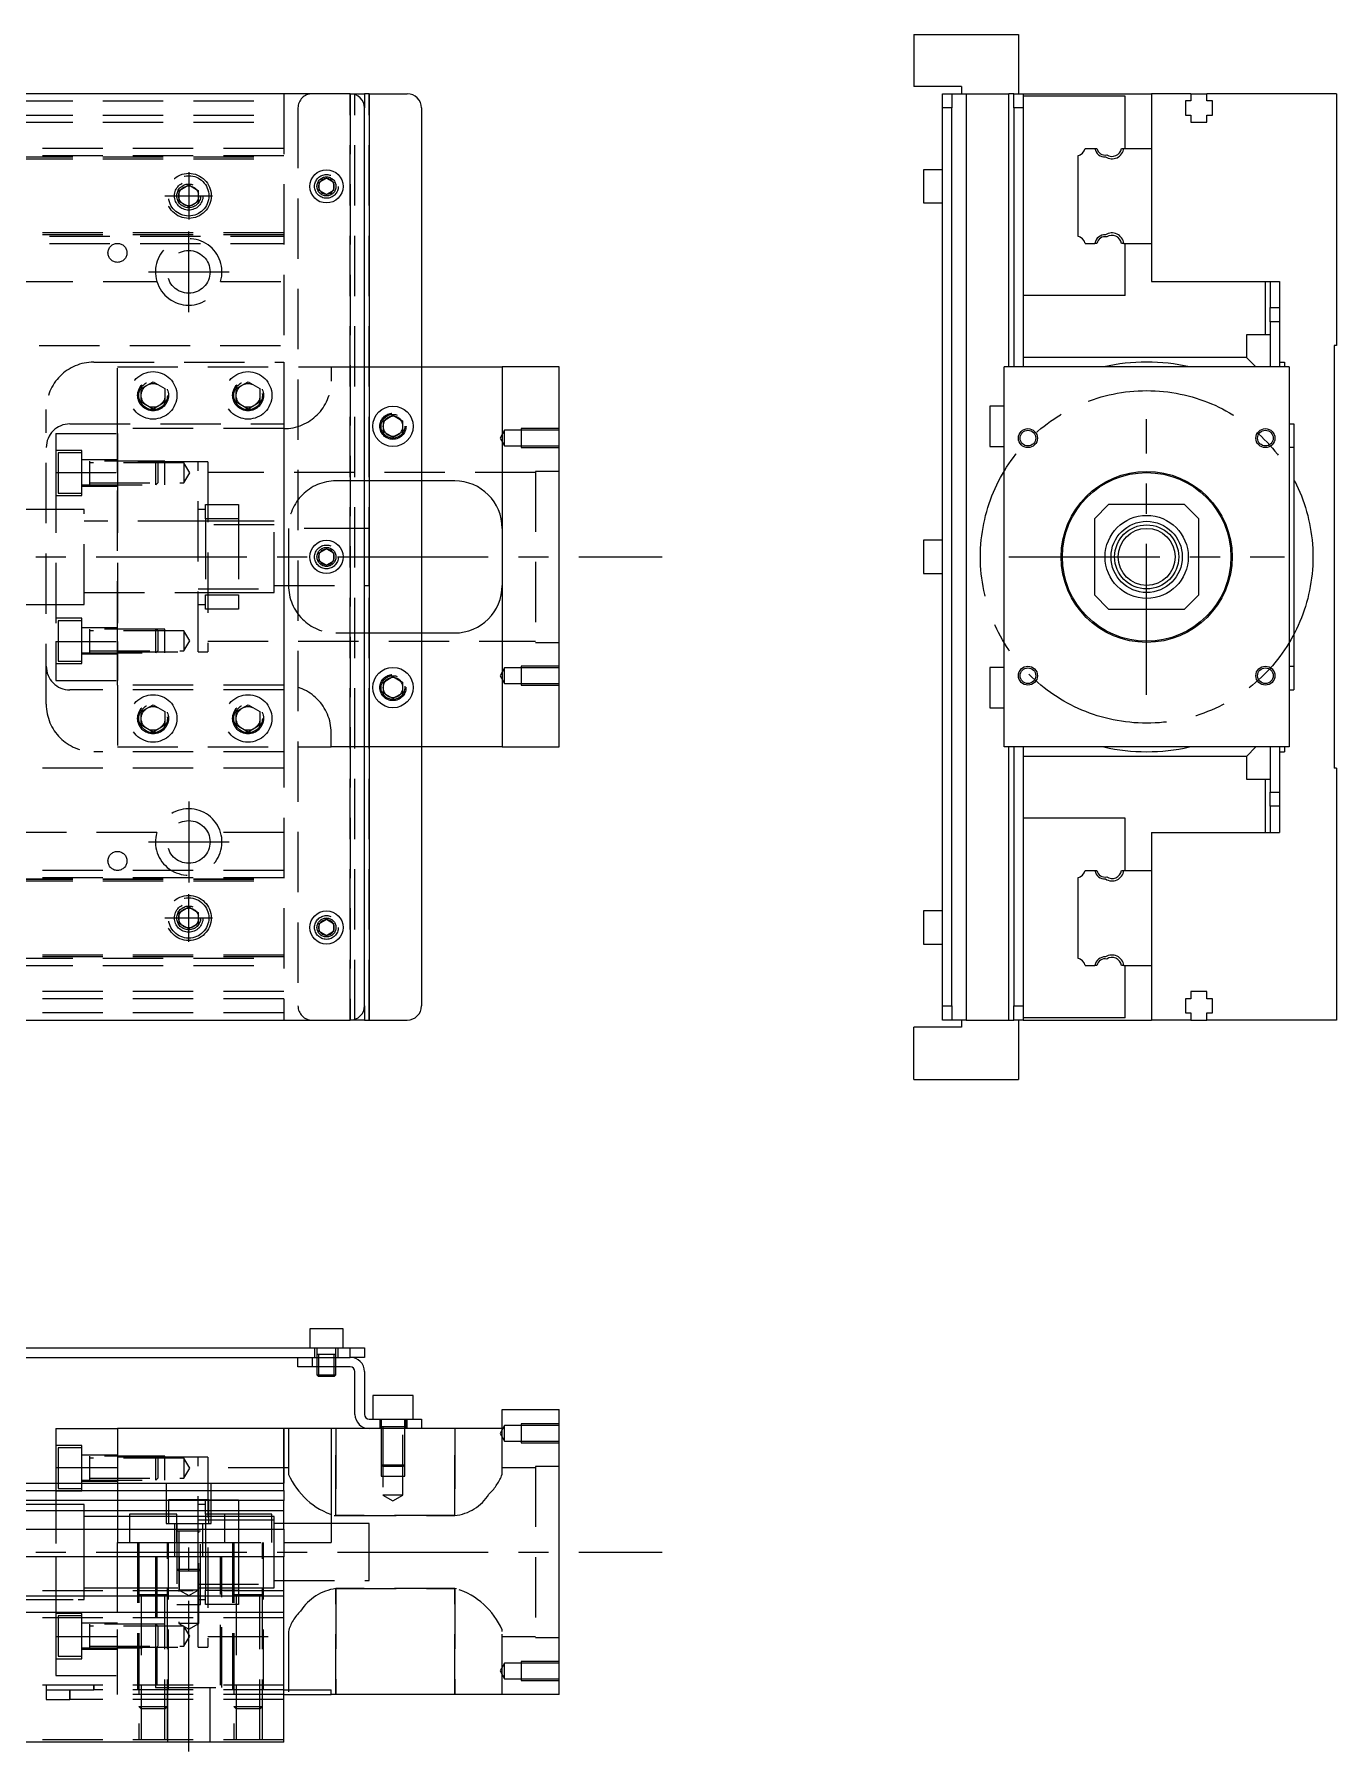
# Model space of a CAD drawing. Extents: x -29 to 639, y -289 to 112.
# Drawn here: x 364.5 to 638.7, y -251.5 to 110 of the extents above; entities that cross this region are included whole.
import ezdxf

# ---------------------------------------------------------------- set-up
doc = ezdxf.new("R2010")
doc.units = 0
doc.linetypes.add('CENTER', pattern=[50.8, 31.75, -6.35, 6.35, -6.35])
doc.linetypes.add('DASHED', pattern=[19.05, 12.7, -6.35])
doc.layers.get('0').update_dxf_attribs({"linetype": 'CONTINUOUS'})
doc.layers.add('CENTER', color=1, linetype='CENTER')

msp = doc.modelspace()

# ---------------------------------------------------------------- linework, layer by layer
at = {"color": 7, "linetype": 'CONTINUOUS'}
for p, q in [((549.68, 110), (549.68, 99)), ((549.68, 110), (571.68, 110)), ((571.68, 110), (571.68, 97.5)), ((559.68, 99), (549.68, 99)), ((559.68, 99), (559.68, 97.5)), ((431, 97.5), (3, 97.5)), ((431, 97.5), (434, 97.5)), ((434, 97.5), (434, 94.5)), ((435, 97.5), (434, 97.5)), ((434, -94.5), (434, 94.5)), ((435, 97.5), (435, -97.5)), ((435, 97.5), (443, 97.5)), ((446, 94.5), (446, -94.5)), ((555.68, 97.5), (557.68, 97.5)), ((555.68, 94.5), (555.68, 97.5)), ((557.68, 94.5), (555.68, 94.5)), ((555.68, -94.5), (555.68, 94.5)), ((557.68, 97.5), (557.68, 94.5)), ((557.68, 97.5), (560.68, 97.5)), ((557.68, -94.5), (557.68, 94.5)), ((560.68, 97.5), (560.68, -97.5)), ((560.68, 97.5), (569.68, 97.5)), ((569.68, 40), (569.68, 97.5)), ((570.68, 97.5), (569.68, 97.5)), ((570.68, 97.5), (572.68, 97.5)), ((570.68, 94.5), (570.68, 97.5)), ((572.68, 94.5), (570.68, 94.5)), ((570.68, 94.5), (570.68, 40)), ((572.68, 97.5), (572.68, 94.5)), ((572.68, 97.5), (599.68, 97.5)), ((594.18, 97), (572.68, 97)), ((572.68, 94.5), (572.68, 40)), ((594.18, 86), (594.18, 97)), ((599.68, 97.5), (599.68, 86)), ((607.98, 97.5), (599.68, 97.5)), ((607.98, 96), (606.83, 96)), ((606.83, 96), (606.83, 93)), ((607.98, 97.5), (611.38, 97.5)), ((607.98, 97.5), (607.98, 96)), ((611.38, 96), (611.38, 97.5)), ((638.68, 97.5), (611.38, 97.5)), ((612.53, 96), (611.38, 96)), ((612.53, 93), (612.53, 96)), ((638.68, 97.5), (638.68, 44.5)), ((606.83, 93), (607.98, 93)), ((607.98, 93), (607.98, 91.5)), ((607.98, 91.5), (611.38, 91.5)), ((611.38, 91.5), (611.38, 93)), ((611.38, 93), (612.53, 93)), ((584.18, 84.460392), (584.18, 67.539608)), ((585.719608, 86), (587.80154, 86)), ((587.80154, 86), (588.20668, 86)), ((593.357372, 86), (593.861934, 86)), ((593.861934, 86), (599.68, 86)), ((599.68, 86), (599.68, 66)), ((599.68, 86), (599.68, 66)), ((424.5, 78.866026), (426, 79.73205)), ((426, 79.73205), (427.5, 78.866026)), ((551.68, 81.5), (551.68, 78)), ((555.68, 81.5), (551.68, 81.5)), ((424.5, 77.133974), (424.5, 78.866026)), ((426, 76.26795), (424.5, 77.133974)), ((427.5, 77.133974), (426, 76.26795)), ((427.5, 78.866026), (427.5, 77.133974)), ((551.68, 78), (551.68, 74.5)), ((551.68, 74.5), (555.68, 74.5)), ((585.719608, 66), (587.80154, 66)), ((588.20668, 66), (587.80154, 66)), ((593.861934, 66), (593.357372, 66)), ((593.861934, 66), (599.68, 66)), ((594.18, 55), (594.18, 66)), ((599.68, 66), (599.68, 58)), ((599.68, 58), (626.68, 58)), ((623.68, 46.75), (623.68, 58)), ((624.68, 58), (624.68, 52.5)), ((626.68, 58), (626.68, 41)), ((594.18, 55), (572.68, 55)), ((624.68, 52.5), (626.68, 52.5)), ((624.68, 49.5), (624.68, 52.5)), ((626.68, 49.5), (624.68, 49.5)), ((624.68, 49.5), (624.68, 40)), ((619.68, 46.75), (619.68, 42.5)), ((624.68, 46.75), (619.68, 46.75)), ((638.68, 44.5), (638.18, 44.5)), ((638.18, 44.5), (638.18, -44.5)), ((446, 40), (463, 40)), ((475, 40), (463, 40)), ((463, 40), (463, -40)), ((475, -40), (475, 40)), ((568.68, -40), (568.68, 40)), ((628.68, 40), (568.68, 40)), ((619.68, 42), (572.68, 42)), ((619.68, 42.5), (619.68, 42)), ((621.68, 40), (619.68, 42)), ((626.68, 41), (627.68, 41)), ((626.68, 41), (626.68, 40)), ((627.68, 41), (627.68, 40)), ((628.68, 40), (628.68, -40)), ((438, 28.6547), (440, 29.809402)), ((440, 29.809402), (442, 28.6547)), ((565.68, 31.75), (565.68, 27.5)), ((568.68, 31.75), (565.68, 31.75)), ((438, 26.3453), (438, 28.6547)), ((440, 25.190598), (438, 26.3453)), ((442, 26.3453), (440, 25.190598)), ((442, 28.6547), (442, 26.3453)), ((565.68, 27.5), (565.68, 23.25)), ((628.68, 28), (629.68, 28)), ((629.68, 28), (629.68, -28)), ((565.68, 23.25), (568.68, 23.25)), ((629.68, 23), (628.68, 23)), ((453, 16), (446, 16)), ((590.68, 11), (587.68, 8)), ((606.68, 11), (590.68, 11)), ((609.68, 8), (606.68, 11)), ((587.68, 8), (587.68, -8)), ((609.68, -8), (609.68, 8)), ((424.5, 0.866026), (426, 1.73205)), ((424.5, -0.866026), (424.5, 0.866026)), ((426, 1.73205), (427.5, 0.866026)), ((427.5, 0.866026), (427.5, -0.866026)), ((551.68, 3.5), (551.68, 0)), ((555.68, 3.5), (551.68, 3.5)), ((551.68, 0), (551.68, -3.5)), ((426, -1.73205), (424.5, -0.866026)), ((427.5, -0.866026), (426, -1.73205)), ((551.68, -3.5), (555.68, -3.5)), ((587.68, -8), (590.68, -11)), ((606.68, -11), (609.68, -8)), ((590.68, -11), (606.68, -11)), ((446, -16), (453, -16)), ((438, -26.3453), (440, -25.190598)), ((440, -25.190598), (442, -26.3453)), ((565.68, -23.25), (565.68, -27.5)), ((568.68, -23.25), (565.68, -23.25)), ((628.68, -23), (629.68, -23)), ((438, -28.6547), (438, -26.3453)), ((440, -29.809402), (438, -28.6547)), ((442, -28.6547), (440, -29.809402)), ((442, -26.3453), (442, -28.6547)), ((565.68, -27.5), (565.68, -31.75)), ((628.68, -28), (629.68, -28)), ((565.68, -31.75), (568.68, -31.75)), ((463, -40), (446, -40)), ((463, -40), (475, -40)), ((628.68, -40), (568.68, -40)), ((569.68, -97.5), (569.68, -40)), ((570.68, -40), (570.68, -94.5)), ((572.68, -40), (572.68, -94.5)), ((619.68, -42), (572.68, -42)), ((619.68, -42), (621.68, -40)), ((619.68, -42), (619.68, -42.5)), ((619.68, -42.5), (619.68, -46.75)), ((624.68, -40), (624.68, -49.5)), ((626.68, -40), (626.68, -41)), ((626.68, -41), (626.68, -58)), ((626.68, -41), (627.68, -41)), ((627.68, -40), (627.68, -41)), ((619.68, -46.75), (624.68, -46.75)), ((623.68, -58), (623.68, -46.75)), ((638.68, -44.5), (638.18, -44.5)), ((638.68, -44.5), (638.68, -97.5)), ((624.68, -49.5), (626.68, -49.5)), ((624.68, -52.5), (624.68, -49.5)), ((626.68, -52.5), (624.68, -52.5)), ((624.68, -52.5), (624.68, -58)), ((594.18, -55), (572.68, -55)), ((594.18, -66), (594.18, -55)), ((599.68, -58), (599.68, -66)), ((599.68, -58), (626.68, -58)), ((584.18, -67.539608), (584.18, -84.460392)), ((585.719608, -66), (587.80154, -66)), ((587.80154, -66), (588.20668, -66)), ((593.357372, -66), (593.861934, -66)), ((593.861934, -66), (599.68, -66)), ((599.68, -66), (599.68, -86)), ((599.68, -66), (599.68, -86)), ((551.68, -74.5), (551.68, -78)), ((555.68, -74.5), (551.68, -74.5)), ((424.5, -77.133974), (426, -76.26795)), ((424.5, -78.866026), (424.5, -77.133974)), ((426, -79.73205), (424.5, -78.866026)), ((426, -76.26795), (427.5, -77.133974)), ((427.5, -78.866026), (426, -79.73205)), ((427.5, -77.133974), (427.5, -78.866026)), ((551.68, -78), (551.68, -81.5)), ((551.68, -81.5), (555.68, -81.5)), ((585.719608, -86), (587.80154, -86)), ((588.20668, -86), (587.80154, -86)), ((593.861934, -86), (593.357372, -86)), ((593.861934, -86), (599.68, -86)), ((594.18, -97), (594.18, -86)), ((599.68, -86), (599.68, -97.5)), ((607.98, -93), (606.83, -93)), ((606.83, -93), (606.83, -96)), ((611.38, -91.5), (607.98, -91.5)), ((607.98, -91.5), (607.98, -93)), ((611.38, -93), (611.38, -91.5)), ((612.53, -93), (611.38, -93)), ((612.53, -96), (612.53, -93)), ((3, -97.5), (431, -97.5)), ((434, -97.5), (431, -97.5)), ((434, -94.5), (434, -97.5)), ((434, -97.5), (435, -97.5)), ((435, -97.5), (443, -97.5)), ((555.68, -94.5), (557.68, -94.5)), ((555.68, -97.5), (555.68, -94.5)), ((557.68, -97.5), (555.68, -97.5)), ((557.68, -94.5), (557.68, -97.5)), ((560.68, -97.5), (557.68, -97.5)), ((559.68, -97.5), (559.68, -99)), ((560.68, -97.5), (569.68, -97.5)), ((569.68, -97.5), (570.68, -97.5)), ((570.68, -94.5), (572.68, -94.5)), ((570.68, -97.5), (570.68, -94.5)), ((572.68, -97.5), (570.68, -97.5)), ((571.68, -97.5), (571.68, -110)), ((572.68, -94.5), (572.68, -97.5)), ((594.18, -97), (572.68, -97)), ((572.68, -97.5), (599.68, -97.5)), ((607.98, -97.5), (599.68, -97.5)), ((606.83, -96), (607.98, -96)), ((607.98, -96), (607.98, -97.5)), ((607.98, -97.5), (611.38, -97.5)), ((611.38, -97.5), (611.38, -96)), ((611.38, -96), (612.53, -96)), ((638.68, -97.5), (611.38, -97.5)), ((549.68, -110), (549.68, -99)), ((559.68, -99), (549.68, -99)), ((549.68, -110), (571.68, -110)), ((429.5, -162.489994), (422.5, -162.489994)), ((422.5, -162.489994), (422.5, -166.489994)), ((429.5, -166.489994), (429.5, -162.489994)), ((292, -166.49), (431, -166.49)), ((292, -168.49), (423, -168.49)), ((420, -170.489994), (420, -168.489994)), ((423, -168.489994), (431, -168.489994)), ((423, -168.489994), (423, -170.489994)), ((423, -168.489994), (431, -168.489994)), ((431, -168.489994), (431, -166.489994)), ((431, -166.489994), (434, -166.489994)), ((434, -168.489994), (431, -168.489994)), ((434, -166.489994), (434, -168.489994)), ((423, -170.489994), (420, -170.489994)), ((431, -170.489994), (423, -170.489994)), ((424, -170.490014), (424, -172.139994)), ((424, -172.139994), (428, -172.139994)), ((424, -172.139994), (424.35, -172.489994)), ((424.35, -170.490014), (424.35, -172.489994)), ((427.65, -172.489994), (424.35, -172.489994)), ((427.65, -172.489994), (427.65, -170.490014)), ((427.65, -172.489994), (428, -172.139994)), ((428, -172.139994), (428, -170.490014)), ((432, -180.489994), (432, -171.489994)), ((434, -171.489994), (434, -180.489994)), ((444.25, -176.489994), (435.75, -176.489994)), ((435.75, -176.489994), (435.75, -181.489994)), ((444.25, -181.489994), (444.25, -176.489994)), ((463, -183.489994), (463, -179.489994)), ((463, -179.489994), (475, -179.489994)), ((475, -239.489994), (475, -179.489994)), ((369, -183.489994), (382, -183.489994)), ((369, -183.489994), (369, -191.706574)), ((382, -183.489994), (382, -194.989994)), ((417, -183.489994), (382, -183.489994)), ((417, -194.989994), (417, -183.489994)), ((427, -183.489994), (417, -183.489994)), ((427, -183.489994), (427, -207.489994)), ((435, -183.489994), (427, -183.489994)), ((435, -181.489994), (443, -181.489994)), ((443, -183.489994), (435, -183.489994)), ((443, -183.489994), (443, -181.489994)), ((443, -181.489994), (446, -181.489994)), ((446, -183.489994), (443, -183.489994)), ((446, -181.489994), (446, -183.489994)), ((463, -183.489994), (446, -183.489994)), ((291.5, -194.99), (417, -194.99)), ((369, -191.706574), (369, -194.989994)), ((369, -191.706574), (382, -191.706574)), ((417, -196.529602), (417, -194.989994)), ((291.5, -196.529608), (417, -196.529608)), ((417, -198.61154), (291.5, -198.61154)), ((417, -196.529602), (417, -198.611534)), ((417, -200.82666), (417, -198.611534)), ((417, -200.826666), (291.5, -200.826666)), ((417, -204.671928), (417, -200.82666)), ((291.5, -204.671934), (417, -204.671934)), ((417, -204.671928), (417, -210.489994)), ((417, -207.489994), (427, -207.489994)), ((417, -210.49), (17, -210.49)), ((417, -218.789994), (417, -210.489994)), ((417, -218.79), (17, -218.79)), ((417, -222.189994), (417, -218.789994)), ((417, -222.19), (17, -222.19)), ((417, -249.489994), (417, -222.189994)), ((417, -238.489994), (427, -238.489994)), ((427, -239.489994), (427, -238.489994)), ((417, -239.489994), (427, -239.489994)), ((475, -239.489994), (427, -239.489994)), ((417, -249.49), (17, -249.49))]:
    msp.add_line(p, q, dxfattribs=at)
at = {"color": 3, "linetype": 'DASHED'}
for p, q in [((17, 96), (417, 96)), ((417, 97.5), (417, -97.5)), ((420, 94.5), (420, -94.5)), ((431, -97.5), (431, 97.5)), ((431, 97.5), (431, -97.5)), ((432, -97.5), (432, 97.5)), ((435, -97.5), (435, 97.5)), ((17, 93), (417, 93)), ((17, 91.5), (417, 91.5)), ((17, 84.204452), (417, 84.204452)), ((17, 84.2), (417, 84.2)), ((17, 83.8), (417, 83.8)), ((417, 86), (291.5, 86)), ((417, 84.460392), (291.5, 84.460392)), ((394.5, 76), (394.518502, 76.303588)), ((395, 77.1547), (397, 78.309402)), ((395, 74.8453), (395, 77.1547)), ((397, 78.309402), (399, 77.1547)), ((399, 77.1547), (399, 74.8453)), ((424, 78), (424.030168, 78.346066)), ((397, 73.690598), (395, 74.8453)), ((399, 74.8453), (397, 73.690598)), ((417, 68.2), (17, 68.2)), ((417, 67.8), (17, 67.8)), ((417, 67.795548), (17, 67.795548)), ((291.5, 67.539608), (417, 67.539608)), ((291.5, 66), (417, 66)), ((283.708204, 58), (390.291796, 58)), ((403.708204, 58), (417, 58)), ((22.640312, 44.5), (417, 44.5)), ((377, 41), (417, 41)), ((382, 27), (382, 40)), ((382, 40), (427, 40)), ((417, 41), (417, 28)), ((427, 40), (427, 37)), ((427, 40), (434, 40)), ((434, 40), (446, 40)), ((387, 35.443376), (389.5, 36.886752)), ((389.5, 36.886752), (392, 35.443376)), ((407, 35.443376), (409.5, 36.886752)), ((409.5, 36.886752), (412, 35.443376)), ((386.5, 34), (386.520026, 34.346056)), ((387, 32.556624), (387, 35.443376)), ((389.5, 31.113248), (387, 32.556624)), ((392, 32.556624), (389.5, 31.113248)), ((392, 35.443376), (392, 32.556624)), ((407, 32.556624), (407, 35.443376)), ((409.5, 31.113248), (407, 32.556624)), ((412, 32.556624), (409.5, 31.113248)), ((412, 35.443376), (412, 32.556624)), ((412.477798, 34.364306), (412.5, 34)), ((367, -31), (367, 31)), ((369, 26), (382, 26)), ((369, 26), (369, 17.78342)), ((372, 28), (417, 28)), ((382, 17.78342), (382, 27)), ((417, 27), (382, 27)), ((382, 26), (382, 17.78342)), ((417, 28), (417, -28)), ((437.5, 27.5), (437.512884, 27.753488)), ((463.5, 26.65), (462.547372, 25)), ((463.5, 23.35), (463.5, 26.65)), ((467, 26.65), (463.5, 26.65)), ((467, 26.999994), (467, 23.000006)), ((475, 26.999994), (467, 26.999994)), ((475, 26.65), (467, 26.65)), ((374.5, 22.42767), (369, 22.42767)), ((369.5, 21.92767), (369.5, 13.42767)), ((374.5, 21.92767), (369.5, 21.92767)), ((374.5, 12.92767), (374.5, 22.42767)), ((462.547372, 25), (463.5, 23.35)), ((463.5, 23.35), (467, 23.35)), ((467, 23.35), (475, 23.35)), ((467, 23.000006), (475, 23.000006)), ((382, 20.42767), (374.5, 20.42767)), ((392, 20.177664), (374.5, 20.177664)), ((376.1, 20.177664), (376.1, 15.177674)), ((396, 19.77767), (376.1, 19.77767)), ((399, 20), (382, 20)), ((399, 20), (382, 20)), ((390.1, 15.17767), (390.1, 20.17767)), ((390.5, 19.77767), (390.1, 20.17767)), ((390.5, 19.77767), (390.5, 15.57767)), ((392, 15.177674), (392, 20.177664)), ((396, 19.77767), (396, 15.57767)), ((397.212436, 17.67767), (396, 19.77767)), ((399, -20), (399, 20)), ((401, 20), (399, 20)), ((401, 20), (401, -20)), ((369, 17.78342), (382, 17.78342)), ((369, 17.78342), (369, -17.78342)), ((374.5, 15.177674), (392, 15.177674)), ((374.5, 14.92767), (382, 14.92767)), ((376.1, 15.57767), (396, 15.57767)), ((382, 17.78342), (382, -17.78342)), ((382, -17.78342), (382, 17.78342)), ((390.1, 15.17767), (390.5, 15.57767)), ((396, 15.57767), (397.212436, 17.67767)), ((470, 17.75), (401, 17.75)), ((434, 16), (428, 16)), ((446, 16), (434, 16)), ((470, 18), (470, -18)), ((475, 18), (470, 18)), ((369, 12.92767), (374.5, 12.92767)), ((369.5, 13.42767), (374.5, 13.42767)), ((400.5, 11), (407.5, 11)), ((400.5, 8), (400.5, 11)), ((407.5, 11), (407.5, 8)), ((375, 10), (360, 10)), ((375, 10), (369, 10)), ((375, -10), (375, 10)), ((375, -10), (375, 10)), ((399.005, 7.5), (375, 7.5)), ((398.995, 7.5), (375, 7.5)), ((407.5, 7.5), (398.995, 7.5)), ((399.005, 7.5), (398.995, 7.5)), ((400.5, 10), (399, 10)), ((407.5, 7.5), (399.005, 7.5)), ((407.5, 8), (400.5, 8)), ((400.5, 8), (400.5, -8)), ((407.5, 8), (407.5, -8)), ((415, 7.5), (407.5, 7.5)), ((415, -7.5), (415, 7.5)), ((415, 6.75), (399, 6.75)), ((434, 6), (415, 6)), ((418, 6), (418, -6)), ((435, 6), (434, 6)), ((435, -6), (435, 6)), ((427.973226, 0.326156), (428, 0)), ((399, -6.75), (415, -6.75)), ((415, -6), (434, -6)), ((434, -6), (435, -6)), ((360, -10), (375, -10)), ((369, -10), (375, -10)), ((375, -7.5), (399.005, -7.5)), ((375, -7.5), (398.995, -7.5)), ((398.995, -7.5), (407.5, -7.5)), ((398.995, -7.5), (399.005, -7.5)), ((399, -10), (400.5, -10)), ((399.005, -7.5), (407.5, -7.5)), ((400.5, -8), (407.5, -8)), ((400.5, -11), (400.5, -8)), ((407.5, -7.5), (415, -7.5)), ((407.5, -8), (407.5, -11)), ((374.5, -12.92767), (369, -12.92767)), ((369.5, -13.42767), (369.5, -21.92767)), ((374.5, -13.42767), (369.5, -13.42767)), ((374.5, -22.42767), (374.5, -12.92767)), ((407.5, -11), (400.5, -11)), ((369, -17.78342), (382, -17.78342)), ((369, -17.78342), (369, -26)), ((382, -14.92767), (374.5, -14.92767)), ((392, -15.177674), (374.5, -15.177674)), ((376.1, -15.177674), (376.1, -20.177664)), ((396, -15.57767), (376.1, -15.57767)), ((382, -17.78342), (382, -26)), ((382, -27), (382, -17.78342)), ((390.1, -20.17767), (390.1, -15.17767)), ((390.5, -15.57767), (390.1, -15.17767)), ((390.5, -15.57767), (390.5, -19.77767)), ((392, -20.177664), (392, -15.177674)), ((396, -15.57767), (396, -19.77767)), ((397.212436, -17.67767), (396, -15.57767)), ((396, -19.77767), (397.212436, -17.67767)), ((401, -17.75), (470, -17.75)), ((428, -16), (434, -16)), ((434, -16), (446, -16)), ((470, -18), (475, -18)), ((374.5, -20.177664), (392, -20.177664)), ((374.5, -20.42767), (382, -20.42767)), ((376.1, -19.77767), (396, -19.77767)), ((382, -20), (399, -20)), ((382, -20), (399, -20)), ((390.1, -20.17767), (390.5, -19.77767)), ((399, -20), (401, -20)), ((369, -22.42767), (374.5, -22.42767)), ((369.5, -21.92767), (374.5, -21.92767)), ((463.5, -23.35), (462.547372, -25)), ((462.547372, -25), (463.5, -26.65)), ((463.5, -26.65), (463.5, -23.35)), ((467, -23.35), (463.5, -23.35)), ((467, -23.000006), (467, -26.999994)), ((475, -23.000006), (467, -23.000006)), ((475, -23.35), (467, -23.35)), ((369, -26), (382, -26)), ((417, -28), (372, -28)), ((417, -27), (382, -27)), ((382, -27), (382, -40)), ((417, -28), (417, -41)), ((442.483582, -27.213962), (442.5, -27.5)), ((463.5, -26.65), (467, -26.65)), ((467, -26.65), (475, -26.65)), ((467, -26.999994), (475, -26.999994)), ((387, -32.556624), (389.5, -31.113248)), ((389.5, -31.113248), (392, -32.556624)), ((407, -32.556624), (409.5, -31.113248)), ((409.5, -31.113248), (412, -32.556624)), ((387, -35.443376), (387, -32.556624)), ((389.5, -36.886752), (387, -35.443376)), ((392, -35.443376), (389.5, -36.886752)), ((392, -32.556624), (392, -35.443376)), ((392.477798, -33.635694), (392.5, -34)), ((406.5, -34), (406.520026, -33.653944)), ((407, -35.443376), (407, -32.556624)), ((409.5, -36.886752), (407, -35.443376)), ((412, -35.443376), (409.5, -36.886752)), ((412, -32.556624), (412, -35.443376)), ((427, -40), (427, -37)), ((417, -41), (377, -41)), ((382, -40), (427, -40)), ((434, -40), (427, -40)), ((446, -40), (434, -40)), ((417, -44.5), (22.640312, -44.5)), ((390.291796, -58), (283.708204, -58)), ((417, -58), (403.708204, -58)), ((17, -67.795548), (417, -67.795548)), ((17, -67.8), (417, -67.8)), ((17, -68.2), (417, -68.2)), ((417, -66), (291.5, -66)), ((417, -67.539608), (291.5, -67.539608)), ((394.5, -76), (394.518502, -75.696412)), ((395, -74.8453), (397, -73.690598)), ((395, -77.1547), (395, -74.8453)), ((397, -73.690598), (399, -74.8453)), ((399, -74.8453), (399, -77.1547)), ((397, -78.309402), (395, -77.1547)), ((399, -77.1547), (397, -78.309402)), ((427.973226, -77.673844), (428, -78)), ((417, -83.8), (17, -83.8)), ((417, -84.2), (17, -84.2)), ((417, -84.204452), (17, -84.204452)), ((17, -84.460392), (417, -84.460392)), ((17, -86), (417, -86)), ((417, -91.5), (17, -91.5)), ((417, -93), (17, -93)), ((417, -96), (17, -96)), ((423.5, -166.489994), (423.5, -168.489994)), ((428.000006, -167.889994), (423.999994, -167.889994)), ((424, -166.489994), (424, -170.489994)), ((424.000006, -166.489994), (424.000006, -170.489994)), ((424.35, -167.889994), (424.35, -170.489994)), ((427.65, -170.489994), (427.65, -167.889994)), ((427.999994, -170.489994), (427.999994, -166.489994)), ((428, -170.489994), (428, -166.489994)), ((428.5, -168.489994), (428.5, -166.489994)), ((417, -183.489994), (417, -194.989994)), ((418, -183.489994), (418, -192.78483)), ((428, -201.80478), (428, -183.489994)), ((428, -183.489994), (428, -201.80478)), ((437.25, -181.489994), (437.25, -183.489994)), ((442.500006, -183.089994), (437.499994, -183.089994)), ((437.500006, -181.489994), (437.500006, -193.489994)), ((437.9, -183.089994), (437.9, -197.489994)), ((442.1, -197.489994), (442.1, -183.089994)), ((442.499994, -193.489994), (442.499994, -181.489994)), ((442.75, -183.489994), (442.75, -181.489994)), ((453, -183.489994), (453, -201.80478)), ((453, -201.80478), (453, -183.489994)), ((463.5, -182.839994), (462.547372, -184.489994)), ((463, -192.78483), (463, -183.489994)), ((463.5, -186.139994), (463.5, -182.839994)), ((467, -182.839994), (463.5, -182.839994)), ((467, -182.49), (467, -186.489988)), ((475, -182.49), (467, -182.49)), ((475, -182.839994), (467, -182.839994)), ((374.5, -187.062324), (369, -187.062324)), ((369.5, -187.562324), (369.5, -191.812324)), ((374.5, -187.562324), (369.5, -187.562324)), ((374.5, -196.562324), (374.5, -187.062324)), ((462.547372, -184.489994), (463.5, -186.139994)), ((463.5, -186.139994), (467, -186.139994)), ((467, -186.139994), (475, -186.139994)), ((467, -186.489988), (475, -186.489988)), ((382, -189.062324), (374.5, -189.062324)), ((392, -189.31233), (374.5, -189.31233)), ((376.1, -189.31232), (376.1, -194.31233)), ((396, -189.712324), (376.1, -189.712324)), ((390.27767, -189.489994), (382, -189.489994)), ((390.1, -191.812324), (390.1, -189.312324)), ((390.5, -189.712324), (390.1, -189.312324)), ((392, -189.489994), (390.27767, -189.489994)), ((390.5, -189.712324), (390.50002, -193.912324)), ((392, -194.31232), (392, -189.31233)), ((399, -189.489994), (392, -189.489994)), ((396, -189.712324), (396, -193.912324)), ((397.212436, -191.812324), (396, -189.712324)), ((399, -229.489994), (399, -189.489994)), ((401, -189.489994), (399, -189.489994)), ((401, -189.489994), (401, -229.489994)), ((437.5, -191.089994), (442.5, -191.089994)), ((437.5, -191.089994), (437.9, -191.489994)), ((442.1, -191.489994), (437.9, -191.489994)), ((442.1, -191.489994), (442.5, -191.089994)), ((470, -191.489994), (470, -227.489994)), ((475, -191.489994), (470, -191.489994)), ((369, -194.989994), (369, -210.489994)), ((369.5, -191.812324), (369.5, -194.989994)), ((369.5, -194.989994), (369.5, -196.062324)), ((374.5, -194.31232), (392, -194.31232)), ((374.5, -194.562324), (382, -194.562324)), ((376.1, -193.912324), (396, -193.912324)), ((382, -194.989994), (382, -207.489994)), ((390.1, -194.312324), (390.1, -191.812324)), ((390.1, -194.312324), (390.5, -193.912324)), ((392.25, -194.99), (392.25, -203.49)), ((396, -193.912324), (397.212436, -191.812324)), ((418, -191.739994), (401, -191.739994)), ((401.75, -203.49), (401.75, -194.99)), ((418, -192.78483), (418.03624, -193.11495)), ((437.500006, -193.489994), (442.499994, -193.489994)), ((462.880924, -193.420342), (462.97186, -193.073348)), ((462.97186, -193.073348), (463, -192.78483)), ((470, -191.739994), (463, -191.739994)), ((369, -196.562324), (374.5, -196.562324)), ((369.5, -196.062324), (374.5, -196.062324)), ((401.25, -198.49), (392.75, -198.49)), ((392.75, -198.49), (392.75, -203.49)), ((400.5, -201.489994), (400.5, -198.489994)), ((401.25, -198.489994), (407.5, -198.489994)), ((401.25, -203.49), (401.25, -198.49)), ((407.5, -198.489994), (407.5, -201.489994)), ((440, -197.489994), (437.9, -197.489994)), ((437.9, -197.489994), (440, -198.70243)), ((442.1, -197.489994), (440, -197.489994)), ((440, -198.70243), (442.1, -197.489994)), ((375, -199.489994), (360, -199.489994)), ((375, -209.489994), (375, -199.489994)), ((382, -201.989994), (375, -201.989994)), ((384.5, -201.989994), (382, -201.989994)), ((392.75, -201.489994), (384.5, -201.489994)), ((384.5, -201.489994), (384.5, -207.489994)), ((392.75, -201.989994), (384.5, -201.989994)), ((394.5, -201.489994), (392.75, -201.489994)), ((394.5, -201.989994), (392.75, -201.989994)), ((394.5, -207.489994), (394.5, -201.489994)), ((399, -201.989994), (394.5, -201.989994)), ((400.5, -199.489994), (399, -199.489994)), ((400.5, -201.989994), (399, -201.989994)), ((401.25, -201.489994), (400.5, -201.489994)), ((400.5, -201.489994), (400.5, -203.489994)), ((401.25, -201.989994), (400.5, -201.989994)), ((404.5, -201.489994), (401.25, -201.489994)), ((404.5, -201.989994), (401.25, -201.989994)), ((414.5, -201.489994), (404.5, -201.489994)), ((404.5, -201.489994), (404.5, -207.489994)), ((407.5, -201.989994), (404.5, -201.989994)), ((407.5, -201.489994), (407.5, -207.489994)), ((414.5, -201.989994), (407.5, -201.989994)), ((414.5, -207.489994), (414.5, -201.489994)), ((415, -201.989994), (414.5, -201.989994)), ((415, -207.489994), (415, -201.989994)), ((427.616488, -201.789416), (428, -201.80478)), ((453, -201.80478), (428, -201.80478)), ((428, -201.80478), (453, -201.80478)), ((392.25, -203.49), (401.75, -203.49)), ((394, -203.49), (394, -210.49)), ((399.500006, -205.09), (394.499994, -205.09)), ((394.500006, -203.49), (394.500006, -220.49)), ((394.9, -205.09), (394.9, -224.49)), ((400.5, -202.739994), (399, -202.739994)), ((399.1, -224.49), (399.1, -205.09)), ((399.499994, -220.49), (399.499994, -203.49)), ((400, -210.49), (400, -203.49)), ((401.25, -202.739994), (400.5, -202.739994)), ((400.5, -203.489994), (400.5, -207.489994)), ((404.5, -202.739994), (401.25, -202.739994)), ((407.5, -202.739994), (404.5, -202.739994)), ((414.5, -202.739994), (407.5, -202.739994)), ((415, -202.739994), (414.5, -202.739994)), ((417, -203.489994), (415, -203.489994)), ((427, -203.489994), (417, -203.489994)), ((435, -203.489994), (427, -203.489994)), ((435, -209.489994), (435, -203.489994)), ((375, -210.489994), (375, -209.489994)), ((382, -210.489994), (382, -207.489994)), ((382, -207.489994), (394.5, -207.489994)), ((386.25, -207.489994), (386.25, -238.489994)), ((386.500006, -207.489994), (386.500006, -248.989994)), ((392.499994, -248.989994), (392.499994, -207.489994)), ((392.75, -238.489994), (392.75, -207.489994)), ((394.5, -207.489994), (394.9, -207.489994)), ((394.9, -207.489994), (399.1, -207.489994)), ((399.1, -207.489994), (399.5, -207.489994)), ((399.5, -207.489994), (417, -207.489994)), ((400.5, -207.489994), (400.5, -217.489994)), ((406.25, -207.489994), (406.25, -238.489994)), ((406.500006, -207.489994), (406.500006, -248.989994)), ((407.5, -207.489994), (407.5, -217.489994)), ((412.499994, -248.989994), (412.499994, -207.489994)), ((412.75, -238.489994), (412.75, -207.489994)), ((415, -209.489994), (415, -207.489994)), ((415, -216.989994), (415, -209.489994)), ((435, -215.489994), (435, -209.489994)), ((369, -210.489994), (369, -218.789994)), ((375, -218.789994), (375, -210.489994)), ((382, -218.789994), (382, -210.489994)), ((390, -210.49), (390, -237.99)), ((390.291796, -210.49), (390.291796, -237.49)), ((394.5, -213.09), (399.5, -213.09)), ((394.5, -213.09), (394.9, -213.49)), ((395, -210.489994), (395, -217.489994)), ((399, -217.489994), (399, -210.489994)), ((399.1, -213.49), (399.5, -213.09)), ((403.708204, -237.49), (403.708204, -210.49)), ((404, -237.99), (404, -210.49)), ((399.1, -213.49), (394.9, -213.49)), ((399, -216.239994), (415, -216.239994)), ((415, -215.489994), (435, -215.489994)), ((417, -217.64), (17, -217.64)), ((360, -219.489994), (373.708204, -219.489994)), ((369, -218.789994), (369, -227.273414)), ((373.708204, -219.489994), (375, -219.489994)), ((375, -216.989994), (382, -216.989994)), ((375, -219.489994), (375, -218.789994)), ((382, -216.989994), (399.005, -216.989994)), ((382, -222.189994), (382, -218.789994)), ((392.500006, -218.489994), (386.499994, -218.489994)), ((387, -218.489994), (387, -248.989994)), ((392, -248.989994), (392, -218.489994)), ((394.500006, -220.49), (399.499994, -220.49)), ((399, -217.489994), (395, -217.489994)), ((395, -217.489994), (397, -218.644694)), ((397, -218.644694), (399, -217.489994)), ((398.995, -216.989994), (407.5, -216.989994)), ((399, -219.489994), (400.5, -219.489994)), ((399.005, -216.989994), (407.5, -216.989994)), ((400.5, -217.489994), (407.5, -217.489994)), ((400.5, -220.489994), (400.5, -217.489994)), ((407.5, -220.489994), (400.5, -220.489994)), ((412.500006, -218.489994), (406.499994, -218.489994)), ((407, -218.489994), (407, -248.989994)), ((407.5, -216.989994), (415, -216.989994)), ((407.5, -217.489994), (407.5, -220.489994)), ((412, -248.989994), (412, -218.489994)), ((428, -217.175208), (453, -217.175208)), ((453, -217.175208), (428, -217.175208)), ((428, -239.489994), (428, -217.175208)), ((428, -217.175208), (428, -239.489994)), ((453, -217.175208), (453, -239.489994)), ((453, -239.489994), (453, -217.175208)), ((453.38497, -217.19062), (453, -217.175208)), ((417, -223.34), (17, -223.34)), ((374.5, -222.417664), (369, -222.417664)), ((369.5, -222.917664), (369.5, -227.167664)), ((373.708204, -222.917664), (369.5, -222.917664)), ((374.5, -222.917664), (373.708204, -222.917664)), ((374.5, -231.917664), (374.5, -222.417664)), ((382, -238.489994), (382, -222.189994)), ((369, -227.273414), (373.708204, -227.273414)), ((369, -227.273414), (369, -235.489994)), ((369.5, -227.167664), (369.5, -231.417664)), ((373.708204, -227.273414), (382, -227.273414)), ((382, -224.417664), (374.5, -224.417664)), ((392, -224.667668), (374.5, -224.667668)), ((376.1, -224.667658), (376.1, -229.667668)), ((396, -225.067664), (376.1, -225.067664)), ((390.1, -227.167664), (390.1, -224.667664)), ((390.5, -225.067664), (390.1, -224.667664)), ((390.1, -229.667664), (390.1, -227.167664)), ((390.5, -225.067664), (390.5, -227.167664)), ((390.5, -227.167664), (390.5, -229.267664)), ((399.1, -224.49), (394.9, -224.49)), ((394.9, -224.49), (397, -225.702436)), ((396, -225.067664), (396, -229.267664)), ((397.212436, -227.167664), (396, -225.067664)), ((396, -229.267664), (397.212436, -227.167664)), ((397, -225.702436), (399.1, -224.49)), ((401, -227.239994), (418, -227.239994)), ((418, -226.195158), (418, -239.489994)), ((463, -226.195158), (462.964138, -225.866586)), ((463, -239.489994), (463, -226.195158)), ((463, -227.239994), (470, -227.239994)), ((470, -227.489994), (475, -227.489994)), ((374.5, -229.667658), (392, -229.667658)), ((374.5, -229.917664), (382, -229.917664)), ((376.1, -229.267664), (396, -229.267664)), ((382, -229.489994), (399, -229.489994)), ((390.1, -229.667664), (390.5, -229.267664)), ((399, -229.489994), (401, -229.489994)), ((369, -231.917664), (374.5, -231.917664)), ((369.5, -231.417664), (374.5, -231.417664)), ((463.5, -232.839994), (462.547372, -234.489994)), ((462.547372, -234.489994), (463.5, -236.139994)), ((463.5, -236.139994), (463.5, -232.839994)), ((467, -232.839994), (463.5, -232.839994)), ((467, -232.49), (467, -236.489988)), ((475, -232.49), (467, -232.49)), ((475, -232.839994), (467, -232.839994)), ((417, -237.49), (17, -237.49)), ((367, -237.489994), (367, -238.489994)), ((367, -238.489994), (377, -238.489994)), ((367, -238.489994), (367, -240.489994)), ((369, -235.489994), (382, -235.489994)), ((372, -240.489994), (372, -238.489994)), ((372, -238.489994), (372, -240.489994)), ((377, -238.489994), (377, -237.489994)), ((377, -237.489994), (377, -238.489994)), ((417, -238.489994), (377, -238.489994)), ((382, -239.489994), (382, -238.489994)), ((390, -237.99), (404, -237.99)), ((392.5, -237.99), (392.5, -249.49)), ((401.5, -249.49), (401.5, -237.99)), ((463.5, -236.139994), (467, -236.139994)), ((467, -236.139994), (475, -236.139994)), ((467, -236.489988), (475, -236.489988)), ((367, -240.489994), (372, -240.489994)), ((417, -240.489994), (372, -240.489994)), ((417, -239.489994), (382, -239.489994)), ((386.5, -241.989994), (392.5, -241.989994)), ((386.5, -241.989994), (387, -242.489994)), ((392, -242.489994), (392.5, -241.989994)), ((406.5, -241.989994), (412.5, -241.989994)), ((406.5, -241.989994), (407, -242.489994)), ((412, -242.489994), (412.5, -241.989994)), ((392, -242.489994), (387, -242.489994)), ((412, -242.489994), (407, -242.489994)), ((417, -248.99), (17, -248.99))]:
    msp.add_line(p, q, dxfattribs=at)
for centre, radius in [((397, 76), 4.75), ((397, 76), 4.25), ((426, 78), 2.5), ((426, 78), 2), ((397, 76), 3), ((397, 76), 2.5), ((397, 76), 2.1), ((382, 64), 2), ((397, 60), 4.5), ((389.5, 34), 5), ((389.5, 34), 3.25), ((389.5, 34), 3), ((389.5, 34), 2.5), ((409.5, 34), 5), ((409.5, 34), 3.25), ((409.5, 34), 3), ((409.5, 34), 2.5), ((440, 27.5), 2.75), ((440, 27.5), 2.5), ((426, 0), 2.5), ((426, 0), 2), ((440, -27.5), 2.75), ((440, -27.5), 2.5), ((389.5, -34), 5), ((389.5, -34), 3.25), ((389.5, -34), 3), ((389.5, -34), 2.5), ((409.5, -34), 5), ((409.5, -34), 3.25), ((409.5, -34), 3), ((409.5, -34), 2.5), ((397, -60), 4.5), ((382, -64), 2), ((397, -76), 4.75), ((397, -76), 4.25), ((397, -76), 3), ((397, -76), 2.5), ((397, -76), 2.1), ((426, -78), 2.5), ((426, -78), 2)]:
    msp.add_circle(centre, radius, dxfattribs=at)
at = {"color": 7, "linetype": 'CONTINUOUS'}
for centre, radius in [((426, 78), 3.5), ((440, 27.5), 4.25), ((573.68, 25), 1.65), ((623.68, 25), 1.65), ((598.68, 0), 18), ((598.68, 0), 17.75), ((598.68, 0), 8.75), ((598.68, 0), 7.5), ((598.68, 0), 6.75), ((598.68, 0), 6), ((426, 0), 3.5), ((440, -27.5), 4.25), ((573.68, -25), 1.65), ((623.68, -25), 1.65), ((426, -78), 3.5)]:
    msp.add_circle(centre, radius, dxfattribs=at)
at = {"color": 3, "linetype": 'CONTINUOUS'}
for centre in [(573.68, 25), (623.68, 25), (573.68, -25), (623.68, -25)]:
    msp.add_circle(centre, 2, dxfattribs=at)
at = {"color": 3, "linetype": 'DASHED'}
for centre, radius, start, end in [((423, 94.5), 3, 90, 180), ((397, 60), 7, 343.39845, 196.60155), ((397, 60), 7, 196.60155, 343.39845), ((377, 31), 10, 90, 180), ((417, 37), 10, 270, 0), ((372, 23), 5, 90, 180), ((428, 6), 10, 90, 180), ((428, -6), 10, 180, 270), ((372, -23), 5, 180, 270), ((417, -37), 10, 0, 90), ((377, -31), 10, 180, 270), ((397, -60), 7, 16.60155, 163.39845), ((397, -60), 7, 163.39845, 16.60155), ((423, -94.5), 3, 180, 270), ((432.406354, -186.871856), 15.667687, 203.48252767, 252.19873987), ((451.182846, -188.290738), 12.773326, 315.03444464, 336.32256147), ((451.890481, -191.966869), 9.900279, 276.43462492, 327.2861536), ((429.36, -227.522815), 10.436597, 97.48754277, 147.41246533), ((448.587251, -232.113982), 15.675613, 23.48708594, 72.17789553), ((426.512775, -228.37008), 8.786217, 132.59251616, 165.66813465)]:
    msp.add_arc(centre, radius, start, end, dxfattribs=at)
at = {"color": 7, "linetype": 'CONTINUOUS'}
for centre, radius, start, end in [((431, 94.5), 3, 0, 90), ((443, 94.5), 3, 0, 90), ((583.68, 86.5), 2.1, 283.774147, 346.225853), ((589.88, 86.3), 2.1, 188.213211, 273.73141), ((589.88, 86.3), 1.7, 190.164249, 282.916417), ((591.38, 86.3), 2.5, 236.952555, 353.107897), ((591.38, 86.3), 2, 235.944202, 351.373073), ((426, 78), 1.65, 95.380023, 144.619977), ((426, 78), 1.65, 84.619977, 95.380023), ((426, 78), 1.65, 35.380023, 84.619977), ((426, 78), 1.65, 155.380023, 180), ((426, 78), 1.65, 180, 204.619977), ((426, 78), 1.65, 144.619977, 155.380023), ((426, 78), 1.65, 204.619977, 215.380023), ((426, 78), 1.65, 215.380023, 264.619977), ((426, 78), 1.65, 264.619977, 275.380023), ((426, 78), 1.65, 275.380023, 324.619977), ((426, 78), 1.65, 24.619977, 35.380023), ((426, 78), 1.65, 324.619977, 335.380023), ((426, 78), 1.65, 335.380023, 24.619977), ((583.68, 65.5), 2.1, 13.774147, 76.225853), ((589.88, 65.7), 2.1, 86.26859, 171.786789), ((589.88, 65.7), 1.7, 77.083583, 169.835751), ((591.38, 65.7), 2.5, 6.892103, 123.047445), ((591.38, 65.7), 2, 8.626927, 124.055798), ((598.68, 0), 41, 77.319617, 102.680383), ((440, 27.5), 2.1, 102.24721, 137.75279), ((440, 27.5), 2.1, 77.75279, 102.24721), ((440, 27.5), 2.1, 42.24721, 77.75279), ((440, 27.5), 2.1, 162.24721, 180), ((440, 27.5), 2.1, 180, 197.75279), ((440, 27.5), 2.1, 137.75279, 162.24721), ((440, 27.5), 2.1, 197.75279, 222.24721), ((440, 27.5), 2.1, 222.24721, 257.75279), ((440, 27.5), 2.1, 257.75279, 282.24721), ((440, 27.5), 2.1, 282.24721, 317.75279), ((440, 27.5), 2.1, 17.75279, 42.24721), ((440, 27.5), 2.1, 317.75279, 342.24721), ((440, 27.5), 2.1, 342.24721, 17.75279), ((453, 6), 10, 0, 90), ((426, 0), 1.65, 155.380023, 180), ((426, 0), 1.65, 144.619977, 155.380023), ((426, 0), 1.65, 95.380023, 144.619977), ((426, 0), 1.65, 84.619977, 95.380023), ((426, 0), 1.65, 35.380023, 84.619977), ((426, 0), 1.65, 24.619977, 35.380023), ((426, 0), 1.65, 335.380023, 24.619977), ((426, 0), 1.65, 180, 204.619977), ((426, 0), 1.65, 204.619977, 215.380023), ((426, 0), 1.65, 215.380023, 264.619977), ((426, 0), 1.65, 264.619977, 275.380023), ((426, 0), 1.65, 275.380023, 324.619977), ((426, 0), 1.65, 324.619977, 335.380023), ((453, -6), 10, 270, 0), ((440, -27.5), 2.1, 162.24721, 180), ((440, -27.5), 2.1, 180, 197.75279), ((440, -27.5), 2.1, 137.75279, 162.24721), ((440, -27.5), 2.1, 197.75279, 222.24721), ((440, -27.5), 2.1, 102.24721, 137.75279), ((440, -27.5), 2.1, 222.24721, 257.75279), ((440, -27.5), 2.1, 77.75279, 102.24721), ((440, -27.5), 2.1, 42.24721, 77.75279), ((440, -27.5), 2.1, 282.24721, 317.75279), ((440, -27.5), 2.1, 17.75279, 42.24721), ((440, -27.5), 2.1, 317.75279, 342.24721), ((440, -27.5), 2.1, 342.24721, 17.75279), ((440, -27.5), 2.1, 257.75279, 282.24721), ((598.68, 0), 41, 257.319617, 282.680383), ((583.68, -65.5), 2.1, 283.774147, 346.225853), ((589.88, -65.7), 2.1, 188.213211, 273.73141), ((589.88, -65.7), 1.7, 190.164249, 282.916417), ((591.38, -65.7), 2.5, 236.952555, 353.107897), ((591.38, -65.7), 2, 235.944202, 351.373073), ((426, -78), 1.65, 155.380023, 180), ((426, -78), 1.65, 180, 204.619977), ((426, -78), 1.65, 144.619977, 155.380023), ((426, -78), 1.65, 204.619977, 215.380023), ((426, -78), 1.65, 95.380023, 144.619977), ((426, -78), 1.65, 215.380023, 264.619977), ((426, -78), 1.65, 84.619977, 95.380023), ((426, -78), 1.65, 35.380023, 84.619977), ((426, -78), 1.65, 275.380023, 324.619977), ((426, -78), 1.65, 24.619977, 35.380023), ((426, -78), 1.65, 324.619977, 335.380023), ((426, -78), 1.65, 335.380023, 24.619977), ((426, -78), 1.65, 264.619977, 275.380023), ((583.68, -86.5), 2.1, 13.774147, 76.225853), ((589.88, -86.3), 2.1, 86.26859, 171.786789), ((589.88, -86.3), 1.7, 77.083583, 169.835751), ((591.38, -86.3), 2.5, 6.892103, 123.047445), ((591.38, -86.3), 2, 8.626927, 124.055798), ((431, -94.5), 3, 270, 0), ((443, -94.5), 3, 270, 0), ((431, -171.489994), 3, 0, 90), ((431, -171.489994), 1, 0, 90), ((435, -180.489994), 3, 180, 270), ((435, -180.489994), 1, 180, 270)]:
    msp.add_arc(centre, radius, start, end, dxfattribs=at)
at = {"layer": 'CENTER', "color": 1, "linetype": 'CENTER'}
for p, q in [((397, 81), (397, 71)), ((392, 76), (402, 76)), ((397, 51.5), (397, 68.5)), ((388.5, 60), (405.5, 60)), ((598.68, -29), (598.68, 29)), ((-28.891336, 0), (496.707811, 0)), ((569.68, 0), (627.68, 0)), ((397, -51.5), (397, -68.5)), ((388.5, -60), (405.5, -60)), ((397, -81), (397, -71)), ((392, -76), (402, -76)), ((-28.891336, -209.49), (496.707811, -209.49)), ((397, -251.49), (397, -208.49))]:
    msp.add_line(p, q, dxfattribs=at)
msp.add_circle((598.68, 0), 35.000001, dxfattribs=at)

doc.saveas('drawing.dxf')
